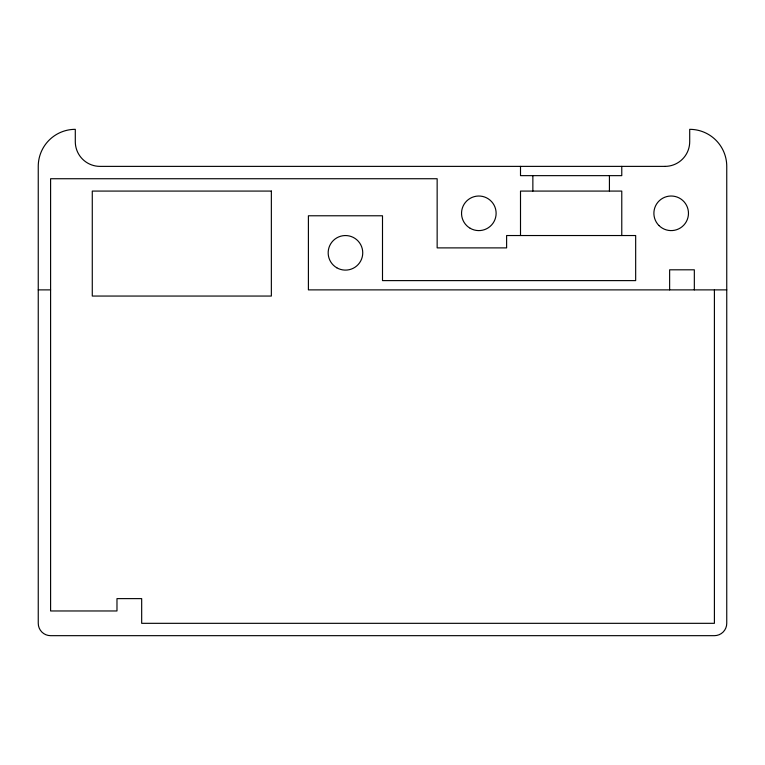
<?xml version="1.0" encoding="UTF-8"?>
<svg xmlns="http://www.w3.org/2000/svg" width="765" height="765" viewBox="0 0 765 765"><rect width="100%" height="100%" fill="white"/><g stroke="black" fill="none" stroke-linecap="round" stroke-linejoin="round"><path stroke-width="1.15" d="M38.25 289.878L50.595 289.878M726.75 289.878L308.4 289.878L308.4 215.778L382.5 215.778L382.5 280.612L635.667 280.612L635.667 235.534L506.612 235.534L506.612 247.889L437.15 247.889L437.15 178.733L50.595 178.733L50.595 610.967L116.978 610.967L116.978 598.622L141.678 598.622L141.678 623.322L714.405 623.322L714.405 289.878M694.333 289.878L694.333 269.806L669.633 269.806L669.633 289.878M621.773 166.378L621.773 175.644L520.506 175.644L520.506 166.378M621.773 235.534L621.773 191.078L520.506 191.078L520.506 235.534M609.428 175.644L609.428 191.078M532.861 175.644L532.861 191.078M665.005 166.378L99.995 166.378A24.7 24.7 0 0 1 75.295 141.678L75.295 129.333A37.045 37.045 0 0 0 38.25 166.378L38.25 623.322A12.345 12.345 0 0 0 50.595 635.667L714.405 635.667A12.345 12.345 0 0 0 726.75 623.322L726.75 166.378A37.045 37.045 0 0 0 689.705 129.333L689.705 141.678A24.7 24.7 0 0 1 665.005 166.378M271.355 191.078L92.278 191.078L92.278 296.055L271.355 296.055L271.355 191.078M658.952 225.532A17.289 17.289 0 0 0 687.878 217.786A17.289 17.289 0 0 0 666.698 196.605A17.289 17.289 0 0 0 658.952 225.532M470.188 228.286A17.289 17.289 0 0 0 496.122 213.311A17.289 17.289 0 0 0 470.188 198.336A17.289 17.289 0 0 0 470.188 228.286M336.81 267.798A17.289 17.289 0 0 0 362.744 252.823A17.289 17.289 0 0 0 336.81 237.858A17.289 17.289 0 0 0 336.81 267.798"/></g></svg>
